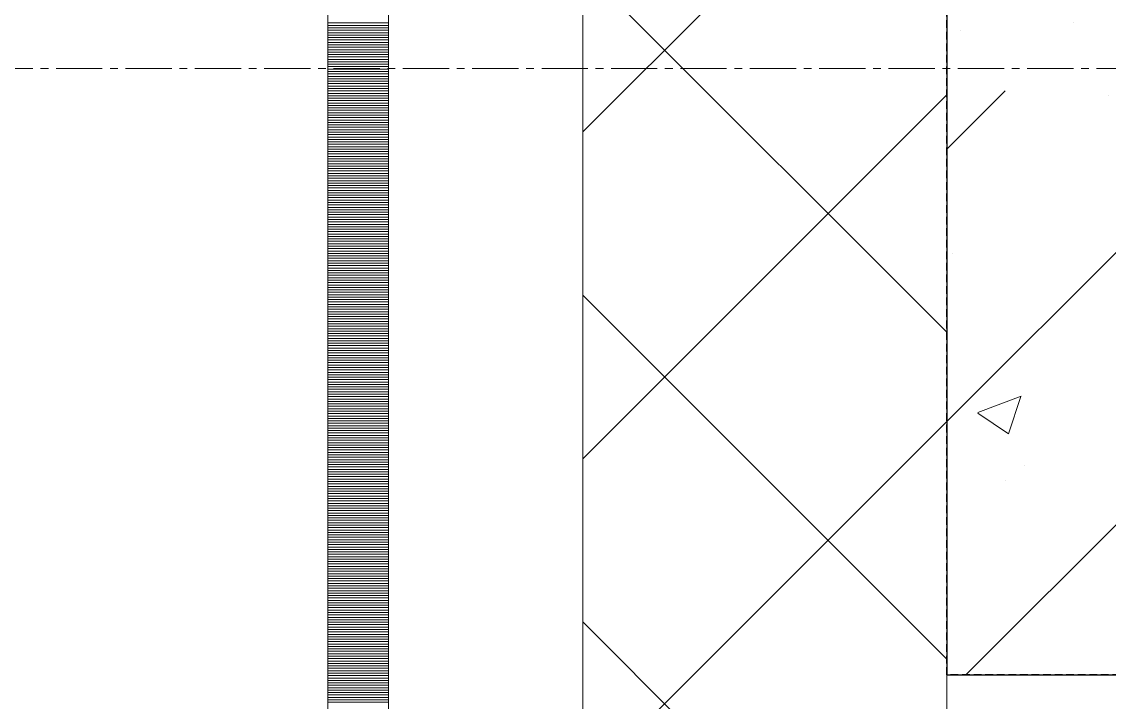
# Model space of a CAD drawing. Header units: millimetres. Extents: x 470010 to 1231400, y -134005 to 421770.
# Drawn here: x 672392.5 to 672840.4, y -17672.5 to -17392 of the extents above; entities that cross this region are included whole.
import ezdxf
from ezdxf.enums import TextEntityAlignment as Align

# ---------------------------------------------------------------- set-up
doc = ezdxf.new("R2010")
doc.units = ezdxf.units.MM
for name, pattern in [('CENTER2', [28.575, 19.05, -3.175, 3.175, -3.175]), ('DASHED', [19.05, 12.7, -6.35]), ('HIDDEN2', [4.7625, 3.175, -1.5875])]:
    doc.linetypes.add(name, pattern=pattern)
doc.layers.get('Defpoints').update_dxf_attribs({"color": 140})
doc.layers.add('АР_Делит', color=120, linetype='Continuous', lineweight=0, plot=False)
for name, color, linetype, lineweight in [('АР_Колонны', 70, 'Continuous', 30), ('АР_Стены ЖБ', 7, 'Continuous', 35), ('АР_Стены ПЕНОблок', 52, 'Continuous', 20), ('АР_Тонкая', 254, 'Continuous', 5), ('АР_Утеплитель', 31, 'Continuous', 0), ('АР_Штриховка', 8, 'Continuous', 0)]:
    doc.layers.add(name, color=color, linetype=linetype, lineweight=lineweight)
doc.layers.add('РД_Оси_100', color=7, linetype='Continuous', lineweight=0, true_color=0x525252)
doc.styles.add('style1', font='ARIALN.TTF')

# ---------------------------------------------------------------- blocks, each defined once
blk = doc.blocks.new('СОШ_2200_АР_ОСИ_М100_28.05.24')
at = {"layer": 'АР_Делит', "color": 251, "linetype": 'DASHED', "true_color": 0x636466}
blk.add_lwpolyline([(-355, 13145), (-355, 100855), (37145, 100855), (37145, 129155), (72745, 129155), (72745, 135155), (114955, 135155), (114955, -355)], dxfattribs=at)
at = {"layer": 'РД_Оси_100', "color": 251, "linetype": 'CENTER2', "true_color": 0x636466}
blk.add_line((119910, 76200), (-5954.958, 76200), dxfattribs=at)
blk = doc.blocks.new('A$C9108343f')
at = {"layer": 'АР_Колонны', "color": 18, "linetype": 'HIDDEN2', "lineweight": 25, "true_color": 0x000000}
for p, q in [((7054.96, 82705), (7054.96, 83205)), ((7554.96, 82705), (7054.96, 82705))]:
    blk.add_line(p, q, dxfattribs=at)
at = {"layer": 'АР_Колонны', "color": 18, "linetype": 'Continuous', "lineweight": 15, "true_color": 0x000000}
for p, q in [((7054.96, 83205), (7054.96, 82705)), ((7054.96, 83205), (7054.96, 82705)), ((7054.96, 82705), (7554.96, 82705)), ((7054.96, 82705), (7554.96, 82705))]:
    blk.add_line(p, q, dxfattribs=at)
at = {"layer": 'АР_Стены ЖБ', "color": 18, "linetype": 'Continuous', "lineweight": 30, "true_color": 0x000000}
for p, q in [((7054.96, 83205), (7054.96, 82705)), ((7054.96, 82705), (7554.96, 82705))]:
    blk.add_line(p, q, dxfattribs=at)
at = {"layer": 'АР_Стены ПЕНОблок', "color": 18, "linetype": 'Continuous', "lineweight": 20, "true_color": 0x000000}
blk.add_line((7054.96, 97555), (7054.96, 21355), dxfattribs=at)
at = {"layer": 'АР_Тонкая', "color": 18, "linetype": 'Continuous', "lineweight": 5, "true_color": 0x000000}
for p, q in [((6799.96, 97555), (6799.96, 21355)), ((6824.96, 97555), (6824.96, 21355)), ((6824.96, 21355), (6824.96, 97555)), ((6904.96, 21355), (6904.96, 97555))]:
    blk.add_line(p, q, dxfattribs=at)
at = {"layer": 'АР_Утеплитель', "color": 18, "linetype": 'Continuous', "lineweight": 0, "true_color": 0x000000}
for p, q in [((6904.96, 97555), (6904.96, 21355)), ((7054.96, 21355), (7054.96, 97555))]:
    blk.add_line(p, q, dxfattribs=at)
at = {"layer": 'АР_Штриховка', "color": 18, "linetype": 'Continuous', "lineweight": 5, "true_color": 0x000000}
for p, q in [((7054.96, 82809.44), (7450.52, 83205)), ((7107.05, 82973.79), (7107.05, 82973.79)), ((7054.96, 82921.69), (7078.99, 82945.73)), ((7062.77, 82705), (7191.24, 82833.47))]:
    blk.add_line(p, q, dxfattribs=at)
at = {"layer": 'АР_Штриховка', "color": 18, "linetype": 'Continuous', "lineweight": 0, "true_color": 0x000000}
for p, q in [((6904.96, 82928.85), (7054.96, 83078.85)), ((7054.96, 82846.28), (6904.96, 82996.28)), ((6799.96, 82973.75), (6824.96, 82973.75)), ((6799.96, 82972.75), (6824.96, 82972.75)), ((6799.96, 82971.75), (6824.96, 82971.75)), ((6799.96, 82970.75), (6824.96, 82970.75)), ((7060.69, 82970.7), (7060.69, 82970.7)), ((6799.96, 82969.75), (6824.96, 82969.75)), ((6799.96, 82968.75), (6824.96, 82968.75)), ((6799.96, 82967.75), (6824.96, 82967.75)), ((6799.96, 82966.75), (6824.96, 82966.75)), ((6799.96, 82965.75), (6824.96, 82965.75)), ((6799.96, 82964.75), (6824.96, 82964.75)), ((6799.96, 82963.75), (6824.96, 82963.75)), ((6799.96, 82962.75), (6824.96, 82962.75)), ((6799.96, 82961.75), (6824.96, 82961.75)), ((6799.96, 82960.75), (6824.96, 82960.75)), ((6799.96, 82959.75), (6824.96, 82959.75)), ((6799.96, 82958.75), (6824.96, 82958.75)), ((6799.96, 82957.75), (6824.96, 82957.75)), ((6799.96, 82956.75), (6824.96, 82956.75)), ((6799.96, 82955.75), (6824.96, 82955.75)), ((6799.96, 82954.75), (6824.96, 82954.75)), ((6799.96, 82953.75), (6824.96, 82953.75)), ((6799.96, 82952.75), (6824.96, 82952.75)), ((6799.96, 82951.75), (6824.96, 82951.75)), ((6799.96, 82950.75), (6824.96, 82950.75)), ((6799.96, 82949.75), (6824.96, 82949.75)), ((6799.96, 82948.75), (6824.96, 82948.75)), ((6799.96, 82947.75), (6824.96, 82947.75)), ((6799.96, 82946.75), (6824.96, 82946.75)), ((6799.96, 82945.75), (6824.96, 82945.75)), ((6799.96, 82944.75), (6824.96, 82944.75)), ((6799.96, 82943.75), (6824.96, 82943.75)), ((6904.96, 82794.14), (7054.96, 82944.14)), ((7121.39, 82943.74), (7121.39, 82943.74)), ((6799.96, 82942.75), (6824.96, 82942.75)), ((6799.96, 82941.75), (6824.96, 82941.75)), ((6799.96, 82940.75), (6824.96, 82940.75)), ((6799.96, 82939.75), (6824.96, 82939.75)), ((6799.96, 82938.75), (6824.96, 82938.75)), ((6799.96, 82937.75), (6824.96, 82937.75)), ((6799.96, 82936.75), (6824.96, 82936.75)), ((6799.96, 82935.75), (6824.96, 82935.75)), ((6799.96, 82934.75), (6824.96, 82934.75)), ((6799.96, 82933.75), (6824.96, 82933.75)), ((6799.96, 82932.75), (6824.96, 82932.75)), ((6799.96, 82931.75), (6824.96, 82931.75)), ((6799.96, 82930.75), (6824.96, 82930.75)), ((6799.96, 82929.75), (6824.96, 82929.75)), ((6799.96, 82928.75), (6824.96, 82928.75)), ((6799.96, 82927.75), (6824.96, 82927.75)), ((6799.96, 82926.75), (6824.96, 82926.75)), ((6799.96, 82925.75), (6824.96, 82925.75)), ((6799.96, 82924.75), (6824.96, 82924.75)), ((6799.96, 82923.75), (6824.96, 82923.75)), ((6799.96, 82922.75), (6824.96, 82922.75)), ((6799.96, 82921.75), (6824.96, 82921.75)), ((6799.96, 82920.75), (6824.96, 82920.75)), ((6799.96, 82919.75), (6824.96, 82919.75)), ((6799.96, 82918.75), (6824.96, 82918.75)), ((6799.96, 82917.75), (6824.96, 82917.75)), ((6799.96, 82916.75), (6824.96, 82916.75)), ((6799.96, 82915.75), (6824.96, 82915.75)), ((6799.96, 82914.75), (6824.96, 82914.75)), ((6799.96, 82913.75), (6824.96, 82913.75)), ((6799.96, 82912.75), (6824.96, 82912.75)), ((6799.96, 82911.75), (6824.96, 82911.75)), ((6799.96, 82910.75), (6824.96, 82910.75)), ((6799.96, 82909.75), (6824.96, 82909.75)), ((6799.96, 82908.75), (6824.96, 82908.75)), ((6799.96, 82907.75), (6824.96, 82907.75)), ((6799.96, 82906.75), (6824.96, 82906.75)), ((6799.96, 82905.75), (6824.96, 82905.75)), ((6799.96, 82904.75), (6824.96, 82904.75)), ((6799.96, 82903.75), (6824.96, 82903.75)), ((6799.96, 82902.75), (6824.96, 82902.75)), ((6799.96, 82901.75), (6824.96, 82901.75)), ((6799.96, 82900.75), (6824.96, 82900.75)), ((6799.96, 82899.75), (6824.96, 82899.75)), ((6799.96, 82898.75), (6824.96, 82898.75)), ((6799.96, 82897.75), (6824.96, 82897.75)), ((6799.96, 82896.75), (6824.96, 82896.75)), ((6799.96, 82895.75), (6824.96, 82895.75)), ((6799.96, 82894.75), (6824.96, 82894.75)), ((6799.96, 82893.75), (6824.96, 82893.75)), ((6799.96, 82892.75), (6824.96, 82892.75)), ((6799.96, 82891.75), (6824.96, 82891.75)), ((6799.96, 82890.75), (6824.96, 82890.75)), ((6799.96, 82889.75), (6824.96, 82889.75)), ((6799.96, 82888.75), (6824.96, 82888.75)), ((6799.96, 82887.75), (6824.96, 82887.75)), ((6799.96, 82886.75), (6824.96, 82886.75)), ((6799.96, 82885.75), (6824.96, 82885.75)), ((6799.96, 82884.75), (6824.96, 82884.75)), ((6799.96, 82883.75), (6824.96, 82883.75)), ((6799.96, 82882.75), (6824.96, 82882.75)), ((6799.96, 82881.75), (6824.96, 82881.75)), ((6799.96, 82880.75), (6824.96, 82880.75)), ((6799.96, 82879.75), (6824.96, 82879.75)), ((6799.96, 82878.75), (6824.96, 82878.75)), ((6799.96, 82877.75), (6824.96, 82877.75)), ((6799.96, 82876.75), (6824.96, 82876.75)), ((6799.96, 82875.75), (6824.96, 82875.75)), ((7057.46, 82878.89), (7057.46, 82878.89)), ((6799.96, 82874.75), (6824.96, 82874.75)), ((6799.96, 82873.75), (6824.96, 82873.75)), ((6799.96, 82872.75), (6824.96, 82872.75)), ((6799.96, 82871.75), (6824.96, 82871.75)), ((6799.96, 82870.75), (6824.96, 82870.75)), ((6799.96, 82869.75), (6824.96, 82869.75)), ((6799.96, 82868.75), (6824.96, 82868.75)), ((6799.96, 82867.75), (6824.96, 82867.75)), ((6799.96, 82866.75), (6824.96, 82866.75)), ((6799.96, 82865.75), (6824.96, 82865.75)), ((6799.96, 82864.75), (6824.96, 82864.75)), ((6799.96, 82863.75), (6824.96, 82863.75)), ((6799.96, 82862.75), (6824.96, 82862.75)), ((6799.96, 82861.75), (6824.96, 82861.75)), ((6799.96, 82860.75), (6824.96, 82860.75)), ((6799.96, 82859.75), (6824.96, 82859.75)), ((6799.96, 82858.75), (6824.96, 82858.75)), ((7054.96, 82711.58), (6904.96, 82861.58)), ((6799.96, 82857.75), (6824.96, 82857.75)), ((6799.96, 82856.75), (6824.96, 82856.75)), ((6799.96, 82855.75), (6824.96, 82855.75)), ((6799.96, 82854.75), (6824.96, 82854.75)), ((6799.96, 82853.75), (6824.96, 82853.75)), ((6799.96, 82852.75), (6824.96, 82852.75)), ((6799.96, 82851.75), (6824.96, 82851.75)), ((6799.96, 82850.75), (6824.96, 82850.75)), ((6799.96, 82849.75), (6824.96, 82849.75)), ((6799.96, 82848.75), (6824.96, 82848.75)), ((6799.96, 82847.75), (6824.96, 82847.75)), ((6799.96, 82846.75), (6824.96, 82846.75)), ((6799.96, 82845.75), (6824.96, 82845.75)), ((6799.96, 82844.75), (6824.96, 82844.75)), ((6799.96, 82843.75), (6824.96, 82843.75)), ((6799.96, 82842.75), (6824.96, 82842.75)), ((6799.96, 82841.75), (6824.96, 82841.75)), ((6799.96, 82840.75), (6824.96, 82840.75)), ((6799.96, 82839.75), (6824.96, 82839.75)), ((6799.96, 82838.75), (6824.96, 82838.75)), ((6799.96, 82837.75), (6824.96, 82837.75)), ((6799.96, 82836.75), (6824.96, 82836.75)), ((6799.96, 82835.75), (6824.96, 82835.75)), ((6799.96, 82834.75), (6824.96, 82834.75)), ((6799.96, 82833.75), (6824.96, 82833.75)), ((6799.96, 82832.75), (6824.96, 82832.75)), ((6799.96, 82831.75), (6824.96, 82831.75)), ((6799.96, 82830.75), (6824.96, 82830.75)), ((6799.96, 82829.75), (6824.96, 82829.75)), ((6799.96, 82828.75), (6824.96, 82828.75)), ((6799.96, 82827.75), (6824.96, 82827.75)), ((6799.96, 82826.75), (6824.96, 82826.75)), ((6799.96, 82825.75), (6824.96, 82825.75)), ((6799.96, 82824.75), (6824.96, 82824.75)), ((6799.96, 82823.75), (6824.96, 82823.75)), ((6799.96, 82822.75), (6824.96, 82822.75)), ((6799.96, 82821.75), (6824.96, 82821.75)), ((6799.96, 82820.75), (6824.96, 82820.75)), ((6799.96, 82819.75), (6824.96, 82819.75)), ((6799.96, 82818.75), (6824.96, 82818.75)), ((6799.96, 82817.75), (6824.96, 82817.75)), ((7067.7, 82813.13), (7085.48, 82819.96)), ((7080.28, 82804.45), (7085.43, 82819.8)), ((6799.96, 82816.75), (6824.96, 82816.75)), ((6799.96, 82815.75), (6824.96, 82815.75)), ((6799.96, 82814.75), (6824.96, 82814.75)), ((6799.96, 82813.75), (6824.96, 82813.75)), ((7067.63, 82812.98), (7080.26, 82804.45)), ((6799.96, 82812.75), (6824.96, 82812.75)), ((6799.96, 82811.75), (6824.96, 82811.75)), ((6799.96, 82810.75), (6824.96, 82810.75)), ((6799.96, 82809.75), (6824.96, 82809.75)), ((6799.96, 82808.75), (6824.96, 82808.75)), ((6904.96, 82659.44), (7054.96, 82809.44)), ((6799.96, 82807.75), (6824.96, 82807.75)), ((6799.96, 82806.75), (6824.96, 82806.75)), ((6799.96, 82805.75), (6824.96, 82805.75)), ((6799.96, 82804.75), (6824.96, 82804.75)), ((6799.96, 82803.75), (6824.96, 82803.75)), ((6799.96, 82802.75), (6824.96, 82802.75)), ((6799.96, 82801.75), (6824.96, 82801.75)), ((6799.96, 82800.75), (6824.96, 82800.75)), ((6799.96, 82799.75), (6824.96, 82799.75)), ((6799.96, 82798.75), (6824.96, 82798.75)), ((6799.96, 82797.75), (6824.96, 82797.75)), ((6799.96, 82796.75), (6824.96, 82796.75)), ((6799.96, 82795.75), (6824.96, 82795.75)), ((6799.96, 82794.75), (6824.96, 82794.75)), ((6799.96, 82793.75), (6824.96, 82793.75)), ((6799.96, 82792.75), (6824.96, 82792.75)), ((6799.96, 82791.75), (6824.96, 82791.75)), ((6799.96, 82790.75), (6824.96, 82790.75)), ((7086.84, 82791.37), (7086.84, 82791.37)), ((6799.96, 82789.75), (6824.96, 82789.75)), ((6799.96, 82788.75), (6824.96, 82788.75)), ((6799.96, 82787.75), (6824.96, 82787.75)), ((6799.96, 82786.75), (6824.96, 82786.75)), ((6799.96, 82785.75), (6824.96, 82785.75)), ((6799.96, 82784.75), (6824.96, 82784.75)), ((6799.96, 82783.75), (6824.96, 82783.75)), ((6799.96, 82782.75), (6824.96, 82782.75)), ((6799.96, 82781.75), (6824.96, 82781.75)), ((7079.03, 82785.2), (7079.03, 82785.2)), ((6799.96, 82780.75), (6824.96, 82780.75)), ((6799.96, 82779.75), (6824.96, 82779.75)), ((6799.96, 82778.75), (6824.96, 82778.75)), ((6799.96, 82777.75), (6824.96, 82777.75)), ((6799.96, 82776.75), (6824.96, 82776.75)), ((6799.96, 82775.75), (6824.96, 82775.75)), ((6799.96, 82774.75), (6824.96, 82774.75)), ((6799.96, 82773.75), (6824.96, 82773.75)), ((6799.96, 82772.75), (6824.96, 82772.75)), ((6799.96, 82771.75), (6824.96, 82771.75)), ((6799.96, 82770.75), (6824.96, 82770.75)), ((6799.96, 82769.75), (6824.96, 82769.75)), ((6799.96, 82768.75), (6824.96, 82768.75)), ((6799.96, 82767.75), (6824.96, 82767.75)), ((6799.96, 82766.75), (6824.96, 82766.75)), ((6799.96, 82765.75), (6824.96, 82765.75)), ((6799.96, 82764.75), (6824.96, 82764.75)), ((6799.96, 82763.75), (6824.96, 82763.75)), ((6799.96, 82762.75), (6824.96, 82762.75)), ((6799.96, 82761.75), (6824.96, 82761.75)), ((6799.96, 82760.75), (6824.96, 82760.75)), ((6799.96, 82759.75), (6824.96, 82759.75)), ((6799.96, 82758.75), (6824.96, 82758.75)), ((6799.96, 82757.75), (6824.96, 82757.75)), ((6799.96, 82756.75), (6824.96, 82756.75)), ((6799.96, 82755.75), (6824.96, 82755.75)), ((6799.96, 82754.75), (6824.96, 82754.75)), ((6799.96, 82753.75), (6824.96, 82753.75)), ((6799.96, 82752.75), (6824.96, 82752.75)), ((6799.96, 82751.75), (6824.96, 82751.75)), ((6799.96, 82750.75), (6824.96, 82750.75)), ((6799.96, 82749.75), (6824.96, 82749.75)), ((6799.96, 82748.75), (6824.96, 82748.75)), ((6799.96, 82747.75), (6824.96, 82747.75)), ((6799.96, 82746.75), (6824.96, 82746.75)), ((6799.96, 82745.75), (6824.96, 82745.75)), ((6799.96, 82744.75), (6824.96, 82744.75)), ((6799.96, 82743.75), (6824.96, 82743.75)), ((6799.96, 82742.75), (6824.96, 82742.75)), ((6799.96, 82741.75), (6824.96, 82741.75)), ((6799.96, 82740.75), (6824.96, 82740.75)), ((6799.96, 82739.75), (6824.96, 82739.75)), ((6799.96, 82738.75), (6824.96, 82738.75)), ((6799.96, 82737.75), (6824.96, 82737.75)), ((6799.96, 82736.75), (6824.96, 82736.75)), ((6799.96, 82735.75), (6824.96, 82735.75)), ((6799.96, 82734.75), (6824.96, 82734.75)), ((6799.96, 82733.75), (6824.96, 82733.75)), ((6799.96, 82732.75), (6824.96, 82732.75)), ((6799.96, 82731.75), (6824.96, 82731.75)), ((6799.96, 82730.75), (6824.96, 82730.75)), ((6799.96, 82729.75), (6824.96, 82729.75)), ((6799.96, 82728.75), (6824.96, 82728.75)), ((6799.96, 82727.75), (6824.96, 82727.75)), ((6799.96, 82726.75), (6824.96, 82726.75)), ((6799.96, 82725.75), (6824.96, 82725.75)), ((6799.96, 82724.75), (6824.96, 82724.75)), ((6799.96, 82723.75), (6824.96, 82723.75)), ((7054.96, 82576.87), (6904.96, 82726.87)), ((6799.96, 82722.75), (6824.96, 82722.75)), ((6799.96, 82721.75), (6824.96, 82721.75)), ((6799.96, 82720.75), (6824.96, 82720.75)), ((6799.96, 82719.75), (6824.96, 82719.75)), ((6799.96, 82718.75), (6824.96, 82718.75)), ((6799.96, 82717.75), (6824.96, 82717.75)), ((6799.96, 82716.75), (6824.96, 82716.75)), ((6799.96, 82715.75), (6824.96, 82715.75)), ((6799.96, 82714.75), (6824.96, 82714.75)), ((6799.96, 82713.75), (6824.96, 82713.75)), ((6799.96, 82712.75), (6824.96, 82712.75)), ((6799.96, 82711.75), (6824.96, 82711.75)), ((6799.96, 82710.75), (6824.96, 82710.75)), ((6799.96, 82709.75), (6824.96, 82709.75)), ((6799.96, 82708.75), (6824.96, 82708.75)), ((6799.96, 82707.75), (6824.96, 82707.75)), ((6799.96, 82706.75), (6824.96, 82706.75)), ((6799.96, 82705.75), (6824.96, 82705.75)), ((6799.96, 82704.75), (6824.96, 82704.75)), ((6799.96, 82703.75), (6824.96, 82703.75)), ((6799.96, 82702.75), (6824.96, 82702.75)), ((6799.96, 82701.75), (6824.96, 82701.75)), ((6799.96, 82700.75), (6824.96, 82700.75)), ((6799.96, 82699.75), (6824.96, 82699.75)), ((6799.96, 82698.75), (6824.96, 82698.75)), ((6799.96, 82697.75), (6824.96, 82697.75)), ((6799.96, 82696.75), (6824.96, 82696.75)), ((6799.96, 82695.75), (6824.96, 82695.75)), ((6799.96, 82694.75), (6824.96, 82694.75))]:
    blk.add_line(p, q, dxfattribs=at)
at = {"layer": 'РД_Оси_100'}
blk.add_blockref('СОШ_2200_АР_ОСИ_М100_28.05.24', (7154.96, 6755), dxfattribs=at)
at = {"layer": 'Defpoints', "color": 18, "true_color": 0x000000, "style": 'style1'}
for p in [(143949.34, 316089.12), (143974.98, 281639.5), (143890.4, 273244.71), (143839.99, 264276.81), (143967.75, 254892.38), (12251.96, 104178.14), (12382.58, 96023.14)]:
    blk.add_attdef('АР-ПОМЕЩЕНИЕ:НАИМЕНОВАНИЕ', text='', height=100, dxfattribs=at).set_placement(p, align=Align.MIDDLE)
at = {"layer": 'Defpoints', "color": 18, "true_color": 0x000000, "style": 'style1', "flags": 8}
for p in [(143951.3, 279099.09), (143848.34, 269251.11), (143875.33, 260094.25), (144049.74, 250824.7), (163419.28, 238153.36), (155897.46, 237965.97), (183037.2, 237965.97), (143342.94, 237876.19)]:
    blk.add_attdef('АР-ПОМЕЩЕНИЕ:НАИМЕНОВАНИЕ', text='', height=100, dxfattribs=at).set_placement(p, align=Align.MIDDLE)

msp = doc.modelspace()

# ---------------------------------------------------------------- linework, layer by layer
at = {"layer": 'АР_Колонны', "color": 18, "linetype": 'HIDDEN2', "lineweight": 25, "true_color": 0x000000}
for p, q in [((672773.57, -17661.242), (672773.57, -17161.242)), ((673273.57, -17661.242), (672773.57, -17661.242))]:
    msp.add_line(p, q, dxfattribs=at)
at = {"layer": 'АР_Колонны', "color": 18, "linetype": 'Continuous', "lineweight": 15, "true_color": 0x000000}
for p, q in [((672773.57, -17161.242), (672773.57, -17661.242)), ((672773.57, -17161.242), (672773.57, -17661.242)), ((672773.57, -17661.242), (673273.57, -17661.242)), ((672773.57, -17661.242), (673273.57, -17661.242))]:
    msp.add_line(p, q, dxfattribs=at)
at = {"layer": 'АР_Стены ЖБ', "color": 18, "linetype": 'Continuous', "lineweight": 30, "true_color": 0x000000}
for p, q in [((672773.57, -17161.242), (672773.57, -17661.242)), ((672773.57, -17661.242), (673273.57, -17661.242))]:
    msp.add_line(p, q, dxfattribs=at)
at = {"layer": 'АР_Стены ПЕНОблок', "color": 18, "linetype": 'Continuous', "lineweight": 20, "true_color": 0x000000}
msp.add_line((672773.57, -2811.242), (672773.57, -79011.242), dxfattribs=at)
at = {"layer": 'АР_Тонкая', "color": 18, "linetype": 'Continuous', "lineweight": 5, "true_color": 0x000000}
for p, q in [((672518.57, -2811.242), (672518.57, -79011.242)), ((672543.57, -2811.242), (672543.57, -79011.242)), ((672543.57, -79011.242), (672543.57, -2811.242)), ((672623.57, -79011.242), (672623.57, -2811.242))]:
    msp.add_line(p, q, dxfattribs=at)
at = {"layer": 'АР_Утеплитель', "color": 18, "linetype": 'Continuous', "lineweight": 0, "true_color": 0x000000}
for p, q in [((672623.57, -2811.242), (672623.57, -79011.242)), ((672773.57, -79011.242), (672773.57, -2811.242))]:
    msp.add_line(p, q, dxfattribs=at)
at = {"layer": 'АР_Штриховка', "color": 18, "linetype": 'Continuous', "lineweight": 5, "true_color": 0x000000}
for p, q in [((672773.57, -17556.801), (673169.129, -17161.242)), ((672773.57, -17444.548), (672797.603, -17420.515)), ((672781.382, -17661.242), (672909.856, -17532.768))]:
    msp.add_line(p, q, dxfattribs=at)
at = {"layer": 'АР_Штриховка', "color": 18, "linetype": 'Continuous', "lineweight": 0, "true_color": 0x000000}
for p, q in [((672623.57, -17437.394), (672773.57, -17287.394)), ((672773.57, -17519.96), (672623.57, -17369.96)), ((672518.57, -17392.492), (672543.57, -17392.492)), ((672518.57, -17393.492), (672543.57, -17393.492)), ((672518.57, -17394.492), (672543.57, -17394.492)), ((672518.57, -17395.492), (672543.57, -17395.492)), ((672518.57, -17396.492), (672543.57, -17396.492)), ((672518.57, -17397.492), (672543.57, -17397.492)), ((672518.57, -17398.492), (672543.57, -17398.492)), ((672518.57, -17399.492), (672543.57, -17399.492)), ((672518.57, -17400.492), (672543.57, -17400.492)), ((672518.57, -17401.492), (672543.57, -17401.492)), ((672518.57, -17402.492), (672543.57, -17402.492)), ((672518.57, -17403.492), (672543.57, -17403.492)), ((672518.57, -17404.492), (672543.57, -17404.492)), ((672518.57, -17405.492), (672543.57, -17405.492)), ((672518.57, -17406.492), (672543.57, -17406.492)), ((672518.57, -17407.492), (672543.57, -17407.492)), ((672518.57, -17408.492), (672543.57, -17408.492)), ((672518.57, -17409.492), (672543.57, -17409.492)), ((672518.57, -17410.492), (672543.57, -17410.492)), ((672518.57, -17411.492), (672543.57, -17411.492)), ((672518.57, -17412.492), (672543.57, -17412.492)), ((672518.57, -17413.492), (672543.57, -17413.492)), ((672518.57, -17414.492), (672543.57, -17414.492)), ((672518.57, -17415.492), (672543.57, -17415.492)), ((672518.57, -17416.492), (672543.57, -17416.492)), ((672518.57, -17417.492), (672543.57, -17417.492)), ((672518.57, -17418.492), (672543.57, -17418.492)), ((672518.57, -17419.492), (672543.57, -17419.492)), ((672518.57, -17420.492), (672543.57, -17420.492)), ((672518.57, -17421.492), (672543.57, -17421.492)), ((672518.57, -17422.492), (672543.57, -17422.492)), ((672518.57, -17423.492), (672543.57, -17423.492)), ((672518.57, -17424.492), (672543.57, -17424.492)), ((672623.57, -17572.097), (672773.57, -17422.097)), ((672518.57, -17425.492), (672543.57, -17425.492)), ((672518.57, -17426.492), (672543.57, -17426.492)), ((672518.57, -17427.492), (672543.57, -17427.492)), ((672518.57, -17428.492), (672543.57, -17428.492)), ((672518.57, -17429.492), (672543.57, -17429.492)), ((672518.57, -17430.492), (672543.57, -17430.492)), ((672518.57, -17431.492), (672543.57, -17431.492)), ((672518.57, -17432.492), (672543.57, -17432.492)), ((672518.57, -17433.492), (672543.57, -17433.492)), ((672518.57, -17434.492), (672543.57, -17434.492)), ((672518.57, -17435.492), (672543.57, -17435.492)), ((672518.57, -17436.492), (672543.57, -17436.492)), ((672518.57, -17437.492), (672543.57, -17437.492)), ((672518.57, -17438.492), (672543.57, -17438.492)), ((672518.57, -17439.492), (672543.57, -17439.492)), ((672518.57, -17440.492), (672543.57, -17440.492)), ((672518.57, -17441.492), (672543.57, -17441.492)), ((672518.57, -17442.492), (672543.57, -17442.492)), ((672518.57, -17443.492), (672543.57, -17443.492)), ((672518.57, -17444.492), (672543.57, -17444.492)), ((672518.57, -17445.492), (672543.57, -17445.492)), ((672518.57, -17446.492), (672543.57, -17446.492)), ((672518.57, -17447.492), (672543.57, -17447.492)), ((672518.57, -17448.492), (672543.57, -17448.492)), ((672518.57, -17449.492), (672543.57, -17449.492)), ((672518.57, -17450.492), (672543.57, -17450.492)), ((672518.57, -17451.492), (672543.57, -17451.492)), ((672518.57, -17452.492), (672543.57, -17452.492)), ((672518.57, -17453.492), (672543.57, -17453.492)), ((672518.57, -17454.492), (672543.57, -17454.492)), ((672518.57, -17455.492), (672543.57, -17455.492)), ((672518.57, -17456.492), (672543.57, -17456.492)), ((672518.57, -17457.492), (672543.57, -17457.492)), ((672518.57, -17458.492), (672543.57, -17458.492)), ((672518.57, -17459.492), (672543.57, -17459.492)), ((672518.57, -17460.492), (672543.57, -17460.492)), ((672518.57, -17461.492), (672543.57, -17461.492)), ((672518.57, -17462.492), (672543.57, -17462.492)), ((672518.57, -17463.492), (672543.57, -17463.492)), ((672518.57, -17464.492), (672543.57, -17464.492)), ((672518.57, -17465.492), (672543.57, -17465.492)), ((672518.57, -17466.492), (672543.57, -17466.492)), ((672518.57, -17467.492), (672543.57, -17467.492)), ((672518.57, -17468.492), (672543.57, -17468.492)), ((672518.57, -17469.492), (672543.57, -17469.492)), ((672518.57, -17470.492), (672543.57, -17470.492)), ((672518.57, -17471.492), (672543.57, -17471.492)), ((672518.57, -17472.492), (672543.57, -17472.492)), ((672518.57, -17473.492), (672543.57, -17473.492)), ((672518.57, -17474.492), (672543.57, -17474.492)), ((672518.57, -17475.492), (672543.57, -17475.492)), ((672518.57, -17476.492), (672543.57, -17476.492)), ((672518.57, -17477.492), (672543.57, -17477.492)), ((672518.57, -17478.492), (672543.57, -17478.492)), ((672518.57, -17479.492), (672543.57, -17479.492)), ((672518.57, -17480.492), (672543.57, -17480.492)), ((672518.57, -17481.492), (672543.57, -17481.492)), ((672518.57, -17482.492), (672543.57, -17482.492)), ((672518.57, -17483.492), (672543.57, -17483.492)), ((672518.57, -17484.492), (672543.57, -17484.492)), ((672518.57, -17485.492), (672543.57, -17485.492)), ((672518.57, -17486.492), (672543.57, -17486.492)), ((672518.57, -17487.492), (672543.57, -17487.492)), ((672518.57, -17488.492), (672543.57, -17488.492)), ((672518.57, -17489.492), (672543.57, -17489.492)), ((672518.57, -17490.492), (672543.57, -17490.492)), ((672518.57, -17491.492), (672543.57, -17491.492)), ((672518.57, -17492.492), (672543.57, -17492.492)), ((672518.57, -17493.492), (672543.57, -17493.492)), ((672518.57, -17494.492), (672543.57, -17494.492)), ((672518.57, -17495.492), (672543.57, -17495.492)), ((672518.57, -17496.492), (672543.57, -17496.492)), ((672518.57, -17497.492), (672543.57, -17497.492)), ((672518.57, -17498.492), (672543.57, -17498.492)), ((672518.57, -17499.492), (672543.57, -17499.492)), ((672518.57, -17500.492), (672543.57, -17500.492)), ((672518.57, -17501.492), (672543.57, -17501.492)), ((672518.57, -17502.492), (672543.57, -17502.492)), ((672518.57, -17503.492), (672543.57, -17503.492)), ((672518.57, -17504.492), (672543.57, -17504.492)), ((672518.57, -17505.492), (672543.57, -17505.492)), ((672773.57, -17654.664), (672623.57, -17504.664)), ((672518.57, -17506.492), (672543.57, -17506.492)), ((672518.57, -17507.492), (672543.57, -17507.492)), ((672518.57, -17508.492), (672543.57, -17508.492)), ((672518.57, -17509.492), (672543.57, -17509.492)), ((672518.57, -17510.492), (672543.57, -17510.492)), ((672518.57, -17511.492), (672543.57, -17511.492)), ((672518.57, -17512.492), (672543.57, -17512.492)), ((672518.57, -17513.492), (672543.57, -17513.492)), ((672518.57, -17514.492), (672543.57, -17514.492)), ((672518.57, -17515.492), (672543.57, -17515.492)), ((672518.57, -17516.492), (672543.57, -17516.492)), ((672518.57, -17517.492), (672543.57, -17517.492)), ((672518.57, -17518.492), (672543.57, -17518.492)), ((672518.57, -17519.492), (672543.57, -17519.492)), ((672518.57, -17520.492), (672543.57, -17520.492)), ((672518.57, -17521.492), (672543.57, -17521.492)), ((672518.57, -17522.492), (672543.57, -17522.492)), ((672518.57, -17523.492), (672543.57, -17523.492)), ((672518.57, -17524.492), (672543.57, -17524.492)), ((672518.57, -17525.492), (672543.57, -17525.492)), ((672518.57, -17526.492), (672543.57, -17526.492)), ((672518.57, -17527.492), (672543.57, -17527.492)), ((672518.57, -17528.492), (672543.57, -17528.492)), ((672518.57, -17529.492), (672543.57, -17529.492)), ((672518.57, -17530.492), (672543.57, -17530.492)), ((672518.57, -17531.492), (672543.57, -17531.492)), ((672518.57, -17532.492), (672543.57, -17532.492)), ((672518.57, -17533.492), (672543.57, -17533.492)), ((672518.57, -17534.492), (672543.57, -17534.492)), ((672518.57, -17535.492), (672543.57, -17535.492)), ((672518.57, -17536.492), (672543.57, -17536.492)), ((672518.57, -17537.492), (672543.57, -17537.492)), ((672518.57, -17538.492), (672543.57, -17538.492)), ((672518.57, -17539.492), (672543.57, -17539.492)), ((672518.57, -17540.492), (672543.57, -17540.492)), ((672518.57, -17541.492), (672543.57, -17541.492)), ((672518.57, -17542.492), (672543.57, -17542.492)), ((672518.57, -17543.492), (672543.57, -17543.492)), ((672518.57, -17544.492), (672543.57, -17544.492)), ((672518.57, -17545.492), (672543.57, -17545.492)), ((672786.312, -17553.108), (672804.097, -17546.281)), ((672518.57, -17546.492), (672543.57, -17546.492)), ((672518.57, -17547.492), (672543.57, -17547.492)), ((672518.57, -17548.492), (672543.57, -17548.492)), ((672518.57, -17549.492), (672543.57, -17549.492)), ((672518.57, -17550.492), (672543.57, -17550.492)), ((672798.89, -17561.793), (672804.04, -17546.444)), ((672518.57, -17551.492), (672543.57, -17551.492)), ((672518.57, -17552.492), (672543.57, -17552.492)), ((672518.57, -17553.492), (672543.57, -17553.492)), ((672518.57, -17554.492), (672543.57, -17554.492)), ((672786.24, -17553.266), (672798.875, -17561.788)), ((672518.57, -17555.492), (672543.57, -17555.492)), ((672518.57, -17556.492), (672543.57, -17556.492)), ((672518.57, -17557.492), (672543.57, -17557.492)), ((672518.57, -17558.492), (672543.57, -17558.492)), ((672518.57, -17559.492), (672543.57, -17559.492)), ((672623.57, -17706.801), (672773.57, -17556.801)), ((672518.57, -17560.492), (672543.57, -17560.492)), ((672518.57, -17561.492), (672543.57, -17561.492)), ((672518.57, -17562.492), (672543.57, -17562.492)), ((672518.57, -17563.492), (672543.57, -17563.492)), ((672518.57, -17564.492), (672543.57, -17564.492)), ((672518.57, -17565.492), (672543.57, -17565.492)), ((672518.57, -17566.492), (672543.57, -17566.492)), ((672518.57, -17567.492), (672543.57, -17567.492)), ((672518.57, -17568.492), (672543.57, -17568.492)), ((672518.57, -17569.492), (672543.57, -17569.492)), ((672518.57, -17570.492), (672543.57, -17570.492)), ((672518.57, -17571.492), (672543.57, -17571.492)), ((672518.57, -17572.492), (672543.57, -17572.492)), ((672518.57, -17573.492), (672543.57, -17573.492)), ((672518.57, -17574.492), (672543.57, -17574.492)), ((672518.57, -17575.492), (672543.57, -17575.492)), ((672518.57, -17576.492), (672543.57, -17576.492)), ((672518.57, -17577.492), (672543.57, -17577.492)), ((672518.57, -17578.492), (672543.57, -17578.492)), ((672518.57, -17579.492), (672543.57, -17579.492)), ((672518.57, -17580.492), (672543.57, -17580.492)), ((672518.57, -17581.492), (672543.57, -17581.492)), ((672518.57, -17582.492), (672543.57, -17582.492)), ((672518.57, -17583.492), (672543.57, -17583.492)), ((672518.57, -17584.492), (672543.57, -17584.492)), ((672518.57, -17585.492), (672543.57, -17585.492)), ((672518.57, -17586.492), (672543.57, -17586.492)), ((672518.57, -17587.492), (672543.57, -17587.492)), ((672518.57, -17588.492), (672543.57, -17588.492)), ((672518.57, -17589.492), (672543.57, -17589.492)), ((672518.57, -17590.492), (672543.57, -17590.492)), ((672518.57, -17591.492), (672543.57, -17591.492)), ((672518.57, -17592.492), (672543.57, -17592.492)), ((672518.57, -17593.492), (672543.57, -17593.492)), ((672518.57, -17594.492), (672543.57, -17594.492)), ((672518.57, -17595.492), (672543.57, -17595.492)), ((672518.57, -17596.492), (672543.57, -17596.492)), ((672518.57, -17597.492), (672543.57, -17597.492)), ((672518.57, -17598.492), (672543.57, -17598.492)), ((672518.57, -17599.492), (672543.57, -17599.492)), ((672518.57, -17600.492), (672543.57, -17600.492)), ((672518.57, -17601.492), (672543.57, -17601.492)), ((672518.57, -17602.492), (672543.57, -17602.492)), ((672518.57, -17603.492), (672543.57, -17603.492)), ((672518.57, -17604.492), (672543.57, -17604.492)), ((672518.57, -17605.492), (672543.57, -17605.492)), ((672518.57, -17606.492), (672543.57, -17606.492)), ((672518.57, -17607.492), (672543.57, -17607.492)), ((672518.57, -17608.492), (672543.57, -17608.492)), ((672518.57, -17609.492), (672543.57, -17609.492)), ((672518.57, -17610.492), (672543.57, -17610.492)), ((672518.57, -17611.492), (672543.57, -17611.492)), ((672518.57, -17612.492), (672543.57, -17612.492)), ((672518.57, -17613.492), (672543.57, -17613.492)), ((672518.57, -17614.492), (672543.57, -17614.492)), ((672518.57, -17615.492), (672543.57, -17615.492)), ((672518.57, -17616.492), (672543.57, -17616.492)), ((672518.57, -17617.492), (672543.57, -17617.492)), ((672518.57, -17618.492), (672543.57, -17618.492)), ((672518.57, -17619.492), (672543.57, -17619.492)), ((672518.57, -17620.492), (672543.57, -17620.492)), ((672518.57, -17621.492), (672543.57, -17621.492)), ((672518.57, -17622.492), (672543.57, -17622.492)), ((672518.57, -17623.492), (672543.57, -17623.492)), ((672518.57, -17624.492), (672543.57, -17624.492)), ((672518.57, -17625.492), (672543.57, -17625.492)), ((672518.57, -17626.492), (672543.57, -17626.492)), ((672518.57, -17627.492), (672543.57, -17627.492)), ((672518.57, -17628.492), (672543.57, -17628.492)), ((672518.57, -17629.492), (672543.57, -17629.492)), ((672518.57, -17630.492), (672543.57, -17630.492)), ((672518.57, -17631.492), (672543.57, -17631.492)), ((672518.57, -17632.492), (672543.57, -17632.492)), ((672518.57, -17633.492), (672543.57, -17633.492)), ((672518.57, -17634.492), (672543.57, -17634.492)), ((672518.57, -17635.492), (672543.57, -17635.492)), ((672518.57, -17636.492), (672543.57, -17636.492)), ((672518.57, -17637.492), (672543.57, -17637.492)), ((672518.57, -17638.492), (672543.57, -17638.492)), ((672518.57, -17639.492), (672543.57, -17639.492)), ((672773.57, -17789.368), (672623.57, -17639.368)), ((672518.57, -17640.492), (672543.57, -17640.492)), ((672518.57, -17641.492), (672543.57, -17641.492)), ((672518.57, -17642.492), (672543.57, -17642.492)), ((672518.57, -17643.492), (672543.57, -17643.492)), ((672518.57, -17644.492), (672543.57, -17644.492)), ((672518.57, -17645.492), (672543.57, -17645.492)), ((672518.57, -17646.492), (672543.57, -17646.492)), ((672518.57, -17647.492), (672543.57, -17647.492)), ((672518.57, -17648.492), (672543.57, -17648.492)), ((672518.57, -17649.492), (672543.57, -17649.492)), ((672518.57, -17650.492), (672543.57, -17650.492)), ((672518.57, -17651.492), (672543.57, -17651.492)), ((672518.57, -17652.492), (672543.57, -17652.492)), ((672518.57, -17653.492), (672543.57, -17653.492)), ((672518.57, -17654.492), (672543.57, -17654.492)), ((672518.57, -17655.492), (672543.57, -17655.492)), ((672518.57, -17656.492), (672543.57, -17656.492)), ((672518.57, -17657.492), (672543.57, -17657.492)), ((672518.57, -17658.492), (672543.57, -17658.492)), ((672518.57, -17659.492), (672543.57, -17659.492)), ((672518.57, -17660.492), (672543.57, -17660.492)), ((672518.57, -17661.492), (672543.57, -17661.492)), ((672518.57, -17662.492), (672543.57, -17662.492)), ((672518.57, -17663.492), (672543.57, -17663.492)), ((672518.57, -17664.492), (672543.57, -17664.492)), ((672518.57, -17665.492), (672543.57, -17665.492)), ((672518.57, -17666.492), (672543.57, -17666.492)), ((672518.57, -17667.492), (672543.57, -17667.492)), ((672518.57, -17668.492), (672543.57, -17668.492)), ((672518.57, -17669.492), (672543.57, -17669.492)), ((672518.57, -17670.492), (672543.57, -17670.492)), ((672518.57, -17671.492), (672543.57, -17671.492)), ((672518.57, -17672.492), (672543.57, -17672.492))]:
    msp.add_line(p, q, dxfattribs=at)

# ---------------------------------------------------------------- block references
msp.add_blockref('A$C9108343f', (665718.612, -100366.242))
at = {"layer": 'РД_Оси_100'}
msp.add_blockref('СОШ_2200_АР_ОСИ_М100_28.05.24', (672873.57, -93611.242), dxfattribs=at)

doc.saveas('drawing.dxf')
